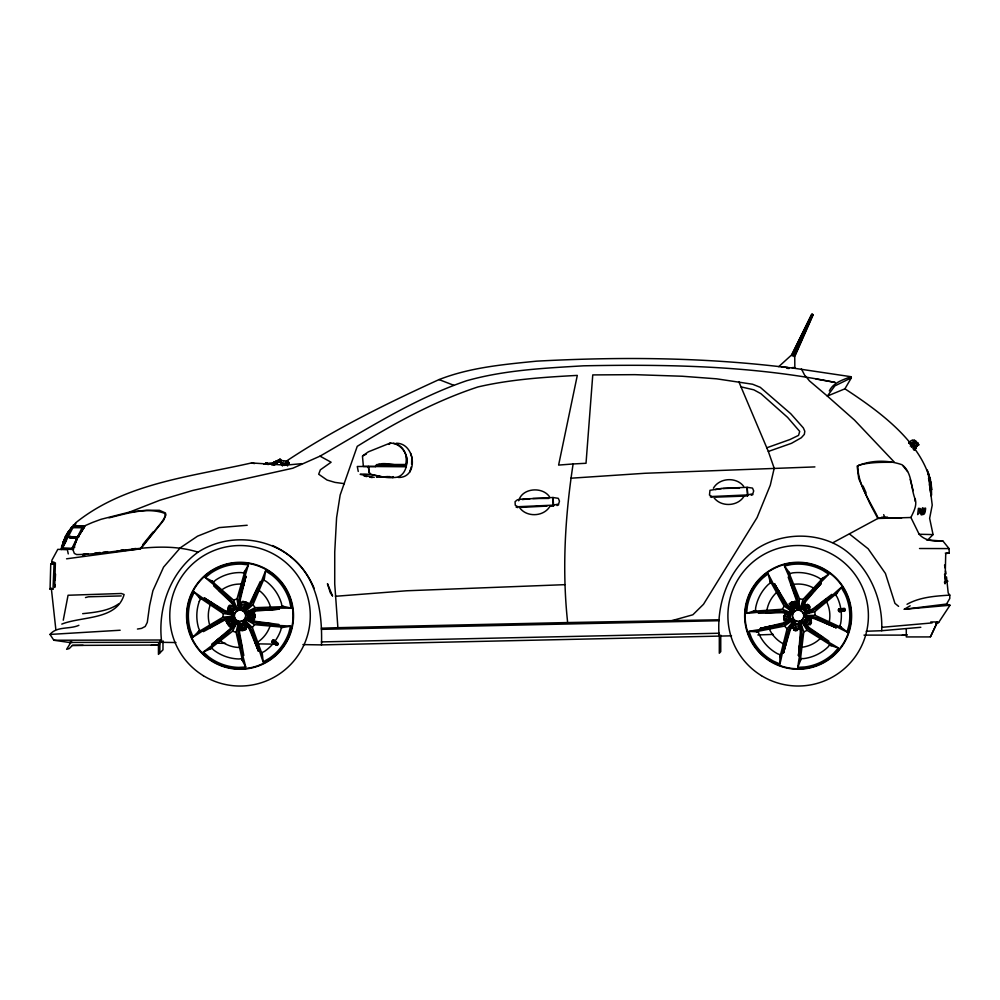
<?xml version="1.0" encoding="UTF-8"?>
<svg xmlns="http://www.w3.org/2000/svg" width="1000" height="1000" viewBox="0 0 1000 1000"><rect width="100%" height="100%" fill="white"/><g stroke="black" fill="none" stroke-linecap="round" stroke-linejoin="round"><path stroke-width="1.5" d="M731.525 635.825L321.488 644.9C322.475 613.4 317.575 578.775 291.663 557.5C265.55 536.213 226.412 533.787 198.062 552.163C170.65 571.938 157.975 606.975 161.438 640.013L160.487 642.3L69.1 642.425L53.85 640.25L50 634.438C56.988 625.975 69.463 629.538 78.888 625.312M779.9 664.013L779.925 654.638L777.5 653.737A43.225 43.225 0 0 1 759.125 634.35L758.337 631.875L756.338 631.638L784.6 626.1L792.788 619.913C779.95 628.45 763.612 628.325 748.975 631.4L751.5 637.975A51.662 51.662 0 0 0 773.462 661.15L779.9 664.013C783.737 649.562 784.5 633.237 793.7 620.875L787.087 628.725L780.062 656.663L779.925 654.638M866.213 631.25L881.688 630.712C883.088 600.775 870.362 570.35 846.9 551.525C821.838 531.7 783.787 531.4 757.262 548.538C728.988 567.725 716.325 603.075 719.137 636.25L719.2 633.237L321.362 641.912M917.463 442.8L918.713 445.087L914.525 440.5L911.875 440.363L908.713 442.55L910.425 444.3M946.513 576.85L948.2 593.013L949.788 595.112L949.775 598.488L946.538 604.038L904.3 609.263L910.163 605.8M70.662 530.1L71.338 528L65.8 535.675L64.013 541.263L69.262 532.425M393.488 443.263C413.275 446.45 410.363 484.075 388.888 476.463M406.5 456.637L405.913 464.837L378.062 464.913L375.65 466.5L357.3 466.5L358.25 471.425M411.625 464.325L411.775 457.125L410.625 453.275M50.062 588.962L50.763 563.775L54.062 563.9L53.062 588.15L52.875 589.2L50.062 588.962L52.875 589.2M248.025 617.962L248.125 614.025M253.188 615.525L253.125 617.938L249.5 617.837L249.6 614.212L253.225 614.312M254.6 618.138L254.7 614.188M382.825 464.5L406.388 464.5C409.038 454.525 401 443.488 390.788 443.113L388.812 444.387M159.488 642.2L159.388 645.025L72.412 645.413L69.275 648.55L66.625 649.312L71.45 641.488M755.537 610.45L755.65 607.863A43.225 43.225 0 0 1 768.4 584.4L770.512 582.888L770.125 580.9L784.112 606.075L792.525 611.95C780.45 602.375 775.512 586.812 768.062 573.837L762.588 578.263A51.662 51.662 0 0 0 747.337 606.325L746.6 613.325C761.538 612.513 777.288 608.188 791.888 613.112L782.387 609.25L753.65 611.213L755.537 610.45L746.6 613.325M738.8 381.662L768.337 451.463L791.5 443.312L801.3 437.75L804.325 434.4L804.812 431.287L803.35 427.925L790.775 413.75L760.25 387.325L752.588 384.225L716.6 378.825L682.138 376.238L634.95 374.663L592.762 374.913L586.025 463.275L573.112 463.963C565.062 516.287 561.95 569.763 567.65 622.55L719.15 619.775M54.875 584.5L54.688 587.475L55.375 562.913L51.762 562.263L51.95 560.15L57.8 549.35L67.387 549.7L68.25 553.9M55.163 580.037L55.538 574.075M232.85 612L233.5 614.05L229.1 612.388L232.85 612L234.638 608.387C224.363 596.725 227.925 622.288 234.4 608.413M790.387 618.175L792.3 619.15L788.012 621.087C791.587 619.188 790.925 614.125 786.975 613.212L791.625 613.975L790.037 615.425M794.237 356.838L812.987 314.575M799.45 598.763L798.713 609C798.888 593.587 789.912 579.95 784.513 565.988L791.413 564.525A51.662 51.662 0 0 1 822.8 570.363L828.713 574.2C818.675 585.288 805.387 594.8 800.013 609.237L803.012 599.425L822.625 578.337L820.863 579.325L818.775 577.788A43.225 43.225 0 0 0 792.513 572.9L790.013 573.6L788.713 572.038L799.45 598.763L803.012 599.425M798.5 655.65L800.35 632.362L799.788 622.3L801.125 632.175L798.5 655.65L799.55 645.638L799.3 648.425M803.8 631.838L800.312 660.425L801.175 658.587L803.763 658.612A43.225 43.225 0 0 0 827.875 647.125L829.488 645.088L831.45 645.588L807.062 630.275L801.637 621.562C810.55 634.125 825.837 639.888 838.4 648.012L833.688 653.238A51.662 51.662 0 0 1 804.862 666.975L797.825 667.35C799.425 652.475 804.587 636.975 800.438 622.125L803.8 631.838L807.163 630.337M838.35 609.45L844.95 608.587L844.562 611.038L839.35 611.712L838.25 610.487L839 609.025L844.212 608.337M839.35 611.712L840.1 610.25L839 609.025M199.3 601.337L200.5 599.038L199.25 597.438L223.137 613.513L223.038 617.137L198.325 631.912L199.662 630.4L198.588 628.038A43.225 43.225 0 0 1 199.3 601.337M246.188 625.788L245.938 628.1L244.112 629.575L241.788 629.338L240.312 627.525L240.562 625.175L242.375 623.713L244.7 623.95L246.188 625.788A3.15 3.15 0 0 1 246.35 627.013M366.275 454.1L362.463 456.15L363.375 466.438L406.125 466.763L405.913 464.837M911.275 445.1L912.425 443.65A2.662 1.175 47.5 0 0 911.9 442.837M264.1 580.225L264.288 578.2L252.975 604.688L245.225 611.413C256.238 600.638 259.538 584.637 265.587 570.962L271.5 574.8A51.662 51.662 0 0 1 289.575 601.112L291.038 608.013C276.1 608.75 259.988 606.087 245.963 612.5L255.025 607.675L283.8 606.638L281.863 606.087L281.475 603.513A43.225 43.225 0 0 0 266.35 581.5L264.1 580.225L265.587 570.962M793.45 609.138L793.1 611.25L789.925 607.775C792.85 610.588 797.463 608.4 797.1 604.35L797.812 609.012L795.95 607.95M792.475 628.237L793.2 624.362M798.938 629.438L799.412 626.85M63.263 620.2L68.062 595.25L121.35 593.5L124.113 594.525C116.688 620.363 82.55 615.962 61.788 624.1M411.362 466.688L409.65 472.225M252.413 627.638L244.975 620.4C255.413 631.75 257.85 647.9 263.175 661.888L269.275 658.363A51.662 51.662 0 0 0 288.725 633.038L290.55 626.225C275.675 624.7 259.438 626.512 245.787 619.362L254.575 624.663L283.263 627.225L281.288 627.675L280.763 630.225A43.225 43.225 0 0 1 275.125 641.012M518.7 500.8C522.025 487.938 542.375 486.262 549.538 496.8M804.887 611.263L804.45 613.362L808.662 611.25C804.925 612.837 801.413 609.125 803.188 605.487L800.863 609.575L802.975 609.25M248.062 614.6L246.325 613.325L250.875 612.087C247.037 613.4 246.9 618.513 250.662 620.025L246.188 618.55L247.987 617.375M236.075 632.35L238.4 622.35C235.825 637.55 242.55 652.425 245.7 667.05L238.663 667.412A51.662 51.662 0 0 1 208.562 656.75L203.325 652.025L227.087 633.987L234.537 626.362L237.15 621.912L232.662 631.15L209.988 648.9L211.887 648.213L213.713 650.05A43.225 43.225 0 0 0 238.888 658.988L241.462 658.688L242.5 660.425L236.075 632.35L232.662 631.15M236.962 599.012L244.862 571.325L243.738 573L241.175 572.575A43.225 43.225 0 0 0 215.562 580.15L213.65 581.9L211.788 581.1L233.487 600.037L237.488 609.487C230.637 595.675 216.45 587.6 205.312 577.612L210.787 573.188A51.662 51.662 0 0 1 241.4 564.125L248.412 564.862L239.8 593.438L238.263 603.975L238.75 609.113L236.962 599.012L233.487 600.037M244 583.325L243.312 586.038L245.912 576.3L240.438 599.025L239.425 609.05L239.65 599.087L245.912 576.3M783.462 652.862L789.45 630L794.25 621.275L790.1 630.462L783.462 652.862L786.087 643.138M847.1 632L848.925 625.188A51.662 51.662 0 0 0 844.775 593.538L841.25 587.425C829.65 596.862 819.45 609.625 804.737 614.225L814.7 611.763L836.8 593.288L835.725 595L837.163 597.163A43.225 43.225 0 0 1 840.638 623.65L839.812 626.112L841.287 627.487L815.175 615.35L804.912 615.538C820.312 616.175 833.462 625.875 847.1 632L839.812 626.112M787.05 628.837L784.6 626.1M274.375 464.762L279.662 461.225L282.512 465.975M804.5 620.788L802.362 621.025L805.675 624.375C803.012 621.312 805.45 616.825 809.463 617.388L804.85 616.438L805.825 618.35M243.625 623.038L244.3 621L246.887 624.938C244.45 621.7 239.55 623.15 239.262 627.2L239.3 622.487L240.963 623.825M928.088 474.425L928.35 473.675L931.125 482.863L931.488 489.85L931.263 483.7L928.538 475.913M567.65 622.55L337.887 627.675L334.725 583.962L334.738 552.05L336.587 517.762L340.15 495.05L357.238 446.337C395.375 422.612 435.15 401.037 477.925 386.95C510.5 379.375 543.987 377.2 577.3 375.4L558.612 465.087L573.112 463.963M375.425 466.4L376.55 464.625L379.312 464.387M375.65 466.5C381.337 459.45 398.65 468 406.25 464.4M257.4 588.075L250.837 603.062L244.737 610.938L250.263 602.5L260.325 581.413M61.975 547.087L64.262 539.6L61.438 547.337M284.625 464.113L284.475 465.4L289.288 463.088L287.45 461.075L286.275 463.325L284.625 464.113L286.475 463.475L287.562 461.488L283.35 460.712M287.712 461.163L284.475 465.4L289.288 463.088L287.45 461.075M284.9 464.975L287.787 461.575M239.625 607.087L240.5 604.612M244.925 607.413L245.725 605.125M246.262 608.05L247.138 605.575M281.25 462.762L279.75 461.05L276.475 461.15L274 462.3L274.2 464.575L273.637 462.325L280.15 459.263L277.062 461.05M232.662 619.15L233.425 617.15L228.925 618.575C232.862 617.6 235.763 621.8 233.425 625.125L236.375 621.45L234.225 621.438M797.825 667.35L801.175 658.587M198.062 552.163C158.387 539.738 117.025 554.312 76.612 554.55L74.338 553.413L72.663 548.975L77.25 537.688L84.738 525.812L92.513 522.45L101.075 519.288L129.55 512.075L160.05 500.175L192.85 490.438L292.8 468.225L320.025 456.15C367.562 428.762 414.462 398.587 466.675 380.725C504.7 370.037 544.412 368.15 583.625 365.812C667.613 364.188 752.6 365.7 835.15 382.438L816 378.988M223.137 613.513L233.3 614.938C218.2 611.888 206.725 600.25 194.213 592.075L191.337 598.513A51.662 51.662 0 0 0 190.487 630.425L193.012 637.013C205.95 629.5 218.025 618.5 233.275 616.25L223.038 617.137M782.387 609.25L784.112 606.075M910.913 517.5C913.462 511.925 916.912 506.188 915.438 499.8C910.462 488.575 912.837 472.762 901.988 464.738C888.012 459.762 870.588 460.025 857.15 466.112L858.725 478.587L869.712 503.2L877.825 518.475L910.913 517.5L919.15 534.25C925.212 541.175 934.538 541.3 942.987 541.1L949.05 548.587L949.25 553.138L946.388 553.4L945.7 554.525L945.037 583.825L944.425 582.062M271.675 641.363L273.688 639.9L277.863 643.112L277.775 644.762L276.2 645.263L272.025 642.062L271.675 641.363L276.962 645.425M272.025 642.062L273.6 641.55L273.688 639.9M792.925 356.225L812.463 314.325M930.537 636.737L937.325 622.15M930.537 636.55L937.325 622.337M62.138 545.975L68.112 534.3L62.138 545.975L63.475 544.225M65.55 539.888L67.675 535.925L67.05 537.137M72.125 527.2L72.038 526.625M72.375 547.487L82.275 527.337M73.362 524.938L60.85 549.4M75.037 523.438L62.875 547.2M913.475 446.812L912.513 444.9A508.675 44.337 -45 0 0 909.188 443.5M71.338 528.775L65.4 536.4L63.212 542.075L71.338 528M61.65 549.55L66.225 540.625M913.637 446.975L914.075 446.138M914.25 446.312L913.8 447.137L911.712 445.062L912.55 444.613M804.9 620.175L806.15 617.863M806.213 620.837L807.375 618.713M810.037 624.475L811.3 622.163M811.488 622.137L810.013 624.85A14.963 14.963 0 0 0 811.4 622.663M243.738 573L248.412 564.862M805.713 376.262L809.488 380.913L827.35 396.075L844.912 388.812L851.363 377.825L850.85 376.688L792.35 367.975M84.688 526.613L77.537 537.987L73 549.225L73.825 548.9M928.175 472.512L930.475 479.85L927.887 472.962C914.6 436.863 876.325 409.363 844.912 388.812M254.575 624.663L252.375 627.537L262.25 654.587L262.175 652.562L264.5 651.4A43.225 43.225 0 0 0 274.312 642.1M829.325 390.95C833.363 382.537 842.875 379.913 850.85 376.688M935.85 623.713L938.637 622.5L950 605.25L946.538 604.038M247.913 607.175L250.738 602.962M835.725 595L841.25 587.425M71.875 526.962L67.375 533.075L71.075 528.7M550.025 506.125C544.113 516.75 526.812 517.65 519.725 507.8M744.225 495.925C738.275 506.512 721.112 507.438 713.962 497.65M713.4 488.212C719.388 477.688 736.462 476.675 743.675 486.375M229.237 608.25L230.712 606.325M231.375 611.413L232.85 609.5M142.863 544.525L153.012 532.025M810.9 622.688L810.1 623.638A3.15 3.15 0 0 1 809 624.225M816.4 588.638L814.562 590.75L821.287 583.263L806.1 601.013L800.65 609.487L805.362 600.712L821.287 583.263M162.975 640.775L162.975 649.837L158.45 654.375L158.45 643.8M926.538 539.963L927.75 539.975L933.05 534.587L929.638 518.325L932.225 505.125L928.188 472.212M910.288 446.188L912.212 444.263M912.663 444.4L915.2 441.863M911.475 447.375L913.4 445.45M913.675 445.412L916.2 442.9M914.862 446.6L917.387 444.075M912.85 448.762L914.775 446.838M915.763 447.5L918.3 444.95M913.9 449.812L915.825 447.887M914.212 450.112L916.137 448.2L911.663 443.725M193.012 637.013L199.662 630.4M798.037 623.862L799.562 622.35L800.088 627.038C799.375 623.038 794.362 622.112 792.262 625.588L794.438 621.4L795.312 623.362M902.35 635.112L907.1 634.775M792.763 367.475L794.837 367.675L794.75 356.575L813.2 314.675L811.6 314.425L791.625 355.613M826.175 598.962L813.538 609.338L804.525 613.575L813.275 608.575L831.812 594.35M802.675 606.938L805.537 604.212M805.55 606.225L803.8 607.888L805.462 609.65M807.188 611.7L810.05 608.987M779.287 366.15L791.488 355.05L811.95 314.088M118.488 604C108.338 611.075 94.787 612.388 82.675 613.675M212.075 644.25L229.85 629.087L236.575 621.562L230.538 629.5L212.075 644.25L219.9 637.9L217.75 639.7M276.288 643.612L277.1 642.95M241.4 607.775L239.65 609.025L239.875 604.325C239.938 608.387 244.762 610.087 247.362 606.975L244.575 610.775L244.013 608.7M362.938 455.625L368.4 451.812L390.025 443.125M209.7 627.975L223.812 619.7L233.388 616.925L223.95 620.487L203.412 631.638M226.125 621.337L230.45 618.362M229.838 626.763L234.175 623.787M828.713 574.2L820.863 579.325M388.625 444.212L390.6 442.925M285.575 461.675C333.9 429.412 386.275 403.7 439.038 379.588C470.125 367.4 503.6 364.487 536.525 361.163C617.212 356.825 698.4 357.262 778.75 366.55M78.875 536.938L69.45 536.775L70.625 536.25M263.925 464.325L266.7 462.762M263.9 464.288L266.613 462.75L267.05 463.85M833.075 542.625L877.825 518.475M279.662 461.225L274.488 464.05M273.438 462.925L274.15 464.825L279.75 461.05M912.712 444.775L911.888 445.225L912.513 444.9M907.025 604.288C920.025 597.05 935.225 596.087 949.788 595.112M791.25 602.837L793.625 601.712M791.938 604.15L794.125 603.112L795.675 606.388L792.412 607.938L791.363 605.763M792.9 609.338L796.45 607.65M280.738 459.487L279.75 459.3L281.525 461.125L280.688 461.35M203.325 652.025L211.887 648.213M928.35 473.675L930.362 483.862M557.013 505.55L558.65 504.862M751.225 495.325L752.862 494.637M766.775 447.788L790 439.513L798.562 435.375L799.712 431.438L787.575 417.362L760.938 393.7L753.85 389.837L741 386.863M851.363 377.825L834.825 385.913L827.35 396.075L854.5 420.087L894.125 461.925M241.688 623.675L244.2 622.938M242.15 625.075L244.475 624.388L245.5 627.863L242.025 628.9L241 625.425M242.288 630.35L246.075 629.237M671.688 620.712L692.862 614.775L703.5 604.288L757.087 517.562L770.3 485.188L774.2 468.263L768.337 451.463M109 517.863C126.625 513.562 146.975 506.925 164.6 513.288L165.238 515.262L164.35 517.975L161.675 522.212L140.15 548.8L124.787 550.525M85.487 597.562L88.425 596.8L121.237 595.925M760.3 628.438L783.025 623L792.425 619.35L783.45 623.675L760.3 628.438L770.15 626.325L767.425 626.95M72.463 547.487L74.9 547.013M302 463.663L285.413 465.15L251.5 462.938C191.562 476.613 125.237 482.925 75.763 522.762L75.987 523.7L74.025 525.837L84.738 525.812M946.038 581.562L947.938 581.188L946.038 581.512L944.55 574.25M912.2 440.363L914.837 440.487L918.062 443.387M393.263 476.625L392.987 477.575C381.7 478.425 371.35 472.875 360.125 474.338L374.225 477.388M398.4 477.45C419.087 477.912 415.4 442.912 396.3 443.25M908.713 442.55L911.625 443.363L914.525 440.5L916.038 441.362M137.438 629.05L141.575 628.375L145.225 626.462L147.287 622.388L149.6 605.688L152.9 590.737L163.575 567.112L180.35 547.775L197.537 536.175L219.188 527.6L247.188 525.262M281.288 627.675L290.55 626.225M522.3 499.575L530.087 498.675M715.263 489.55L721.538 488.612M553.6 506.05L553.025 497.537L558.3 498.312L559.475 501.163L558.6 504.038L553.413 505.125M765.575 612.863L781.9 611.9L791.688 613.763L781.663 612.663L758.312 613.263M932.113 622.925L881.7 627.337M784.513 614.225L789.737 613.55M840.1 610.25L845.312 609.562M840 611.287L845.212 610.6M785.375 620.75L787.975 620.4M66.562 558.812L140.65 548.837L163.538 520.425L165.938 514.925L165.425 512.95L159.438 510.325L146.65 510.213L129.55 512.075M715.662 497.15L744.438 496.1L747.5 495.863L747.45 494.925L711.963 496.512L709.475 495.025L709.963 490.312L721.525 488.438L747.05 487.312L747.625 494.9L752.812 493.812L753.688 490.938L752.513 488.088L747.225 487.312L747.588 494.425M103.088 552.175L107.575 551.663M94.787 553.125L100.1 552.525M132.062 548.938L136.05 548.488M116.55 551.45L122.013 550.837M120.925 550.175L123.65 549.875M521.45 507.375L547.05 506.087M387.95 476.55L376.55 477.312M83.088 554.275L87.912 553.825M938.637 622.5L936.1 622.712M82.55 555.037L85 554.825M881.688 630.712L920.825 627.288M550.225 506.325L553.288 506.087L552.837 497.525L521.025 499.2L517.388 499.8L515.075 501.688L515.262 505.25L517.762 506.737L553.237 505.15M335.438 596.287L406.625 590.775L564.763 584.663M277.075 461.362L276.15 461.175L280.512 461.35M273.65 462.325L274.262 464.038M950 605.25L904.3 609.263M255.138 607.663L252.975 604.688M267.312 463.45L275.138 463.038M272.113 609.513L269.325 609.7L279.387 609.163L256.087 610.988L246.238 613.112L255.775 610.25L279.387 609.163M151.337 645.312L158.312 644.825M570.887 478.212L645.15 473.263L814.912 466.912M120.162 630.237L50 634.438M267.825 463.675L274.163 463.338M910.175 441.4L910.575 442.225M532.837 498.512L548.763 498.425M722.913 488.525L739.488 487.925M368.4 466.5L369.312 472.65L370.75 474.2M271.775 465L274.837 464.888M321.337 628.212L337.887 627.675M757.85 634.938L773.325 634.412M321.413 629.35L718.975 620.712M881.587 517.238L887.537 517.125M161.438 640.013L53.85 640.25M901.825 517.737L878.2 518.175C870.462 501.587 858.213 485.538 857.788 466.637L858.713 465.25C869.3 462.325 880.588 462.212 891.538 462.325M72.412 645.413L83.125 645.312M933.05 534.587L919.15 534.25M911.875 446.175L913.15 446.175M405.763 466.213L376.525 466.238M69.1 642.425L72.2 642.425M945.288 553.138L949.25 553.138M51.762 562.263L54.237 562.263M930.763 621.962L936.875 621.962M863.988 635.112L906.862 635.112M930.075 636.925L906.287 636.925L906.287 629.45M82.837 526.613L76.213 526.6M949.05 548.587L919.513 548.513M73.963 526.725L84.55 526.737L77.5 537.775L72.787 549.45L66.213 549.138M69.95 536.675L76.4 536.763M69.138 537.425L75.562 537.513M69.538 537.525L75.963 537.612M69.812 537.913L76.225 538.013M160.487 642.3L175.963 642.55M216.213 643.2L225.512 643.35M258.012 643.875L273.5 644.125M302.913 644.6L321.488 644.9M73.412 527.688L83.625 527.75L77.25 537.75L72.938 548.35L63.513 547.95L63.05 549L72.663 548.975M271.737 623.725L255.463 622.125L246.088 618.75L255.812 621.4L278.975 624.462M50.763 563.775L54.05 563.95M248.162 612.712L254.737 612.875M247.987 619.275L254.562 619.45M62.825 548.6L63.5 548.612M234.537 609.8L236.688 609.913L233.938 606.075L234.175 607.05M758.337 631.875L748.975 631.4M392.6 476.675L392.887 477.6M927.75 539.975L942.987 541.1M778.713 366.65L795.3 368.275M786.925 368.3L789.137 368.512M781.775 366.863L787.812 367.5M344.4 483.675L334.988 482.388L327.05 480.037L318.688 474.225L320.35 469.837L331.112 462.225L320.025 456.15M282.262 462.7L286.475 463.475M383.875 477.175L370.4 474.225M793.95 628.35L797.525 629.012M793.525 629.775L797.412 630.487M364.113 476.075L366.8 476.587M369.5 477.088L372.188 477.6M282.488 463.775L284.837 464.225M282.262 464.375L284.613 464.825M281.863 606.087L291.038 608.013M251.5 462.938L254.488 463.575M267.225 462.912L268.163 464.438M267.312 462.938L266.488 462.863M279.738 461.337L282.575 465.387M710.312 496.863L712.013 497.388M516.1 507.088L517.8 507.612M838.4 648.012L829.488 645.088M244.3 601.775L248.012 603.1M453.837 385.3L439.038 379.588M815.288 615.388L814.7 611.763M829.562 624.738L826.988 623.65L836.2 627.737L814.613 618.775L804.875 616.213L814.675 617.975L836.2 627.737M913 445.65L915.462 447.2L918.35 444.312L917.075 443.562M205.312 577.612L213.65 581.9M822.775 637.238L809 628.425L802.175 621.163L809.638 627.938L828.9 641.175M808.425 619.288L810.55 620.438M917.075 443.25L918.35 444M204.312 597.987L224.225 610.212L233.45 614.275L224.05 610.988L204.312 597.987L212.775 603.462L210.4 601.975M807.663 605.05L809.338 606.825M902.962 465.75L907.5 471.5M219.062 590.7L231.287 601.562L236.887 609.8L230.575 601.938L213.625 585.85M272.925 639.75L278.212 643.8M273.6 641.55L277.775 644.762M228.5 609.2L230.413 610.675M227.475 610.275L230.6 612.675M849.488 534.012L868.138 548.763L885.425 573.45L894.938 603.35L898.6 606.362M931.4 495.1L931.3 487.125L931.45 495.487M914.85 440.5L918.725 444.75L917.725 443.05M911.637 443.387L916.025 447.762M265.413 464.1L265.262 463.713A80.45 1.312 -0.3 0 1 265.7 463.612M807.387 604.263L810.1 607.125M807.262 606.275L808.925 608.025M802.625 608.787L805.337 611.65M194.213 592.075L200.5 599.038M287.562 461.488L288.712 462.95M784.513 565.988L790.013 573.6M370.275 474.225L369.2 472.663L368.3 466.5M232.288 618.713L234.513 621.95M231.838 620.662L233.212 622.663L230.225 624.712L228.162 621.725M226.863 622.425L229.1 625.675M774.388 583.688L786.575 603.625L792.95 611.425L786.062 604.237L774.388 583.688L779.438 592.413L777.987 590.013M267.137 463.075L268.012 464.625M805.1 376.062L801.413 368.925M280.35 461.5L281.188 463.062M241.462 658.688L245.7 667.05M790.825 583.888L796.787 599.125L798.037 609.012L795.987 599.138L788.188 577.112M866.112 492.85L863.05 486M794.812 601.15L797.638 607.075M930.537 491.825L931.237 493.938L929.362 480.788M280.35 459.513L281.112 461.163M286.663 463.888L287.587 465.95M255.9 644.35L254.85 641.75L258.475 651.162L249.55 629.562L244.475 620.85L250.15 629.038L258.475 651.162M883.688 514.65L884.675 517.175M910.2 479.438L913.138 490.6M242.262 648.388L238.762 632.413L239.075 622.45L239.55 632.525L243.812 655.5M245.837 623.825L246.962 627.6M239.537 625.688L241.025 630.725M928.838 477.15L931.488 489.85M768.062 573.837L770.512 582.888M51.3 588.112L55.838 629.487M796.65 599.125L797.625 604.1M914.812 498.862L915.263 501.55M944.575 565L945.062 567.962M945.55 570.925L946.038 573.888M927.975 474.1L927.412 470.075M929.788 483.8L931.237 493.938M928.55 478.075L928.863 480.288M929.55 485.05L930.2 489.663M930.763 493.625L931.075 495.825M929.438 483.85L930.212 489.487M789.9 614.85L790.413 618.763M788.462 615.2L788.938 618.787M783.725 618.312L784.075 620.913M930.512 485.1L930.987 488.812M929.625 484.137L930.65 492.688M262.175 652.562L263.175 661.888M747.625 494.9L747.675 495.85M553.025 497.537L553.075 498.475M720.75 635.112L720.75 651.65L719.312 653.238L719.312 635.112M159.875 640.75L159.875 652.788M912.487 445.288A508.675 44.337 -45 0 1 913.787 446.175M281.312 461.3A696.287 8.287 16.3 0 1 283.5 460.763M280.938 462.55A696.7 8.287 16.3 0 1 282.35 462.725M281.788 464.95A694.95 8.275 16.3 0 1 283.062 465.087M826.287 601.125A31.725 31.725 0 0 1 829.112 622.638M820.562 638.2A31.725 31.725 0 0 1 802.275 647.212M783.487 643.9A31.725 31.725 0 0 1 769.375 629.15M766.9 610.25A31.725 31.725 0 0 1 776.725 592.35M794.013 584.3A31.725 31.725 0 0 1 814.013 588.288M270.287 625.337A31.725 31.725 0 0 1 257.075 642.537M240.025 647.5A31.725 31.725 0 0 1 220.712 640.938M209.775 625.312A31.725 31.725 0 0 1 210.225 604.913M221.838 589.788A31.725 31.725 0 0 1 241.438 584.087M259.363 590.612A31.725 31.725 0 0 1 270.675 607.575M272.512 545.538A79.812 79.812 0 0 1 314.175 588.462M795.612 607.638A3.2 3.2 0 0 1 793.413 608.688M793.05 602.288A3.2 3.2 0 0 1 795.375 603.1M796.125 604.1A3.2 3.2 0 0 1 796.25 606.562M809.287 609.25A3.15 3.15 0 0 1 807.525 610.913M804.112 610.138A3.15 3.15 0 0 1 803.462 609.113M796.175 630.588A14.963 14.963 0 0 1 793.637 630.013M789.038 603.888A14.963 14.963 0 0 1 792.425 601.938M788.462 620A3.15 3.15 0 0 1 784.15 618.825M242.763 608.075A3.2 3.2 0 0 1 240.825 603.975M242.913 629.812A3.15 3.15 0 0 1 240.2 627.575M241.238 624.212A3.15 3.15 0 0 1 243.538 623.538M249.075 618.275A3.2 3.2 0 0 1 249.2 613.763M252.725 613.15A3.2 3.2 0 0 1 254.4 614.95M231.337 625.312A3.15 3.15 0 0 1 228.95 624.862M227.613 622.913A3.15 3.15 0 0 1 228.05 620.525M231.275 619.138A3.15 3.15 0 0 1 233.775 621.575M245.75 629.6A14.963 14.963 0 0 1 241.975 630.6M229.925 626.8A14.963 14.963 0 0 1 226.213 621.487M245.763 601.962A14.963 14.963 0 0 1 248.075 603.162M254.975 615.125A14.963 14.963 0 0 1 254.862 617.737M920.65 512.2C921.325 522.587 925.688 498.162 920.65 512.2M919.775 510.163C919.5 512.737 918.388 509 919.775 510.163M924.025 512.962L925.075 509.75L924.025 512.962M921.287 512.775L922.325 509.75L921.287 512.775M783.612 616.35C788.238 631.062 794.963 605.938 783.612 616.35M920.638 509.963L920.138 512.125L917.675 514.587L918.413 508.338L920.263 508.537L920.638 509.963M923.512 513.875C925.225 516.375 927.163 499.6 923.512 513.875M242.05 625.988L242.6 627.837L244.438 627.288L243.9 625.45L242.05 625.988M805.4 619.7L805.163 622.038L806.65 623.862L808.962 624.1L810.788 622.625L811.025 620.3L809.562 618.488L807.225 618.237L805.4 619.7M806.9 620.513L807.45 622.362L809.287 621.812L808.75 619.975L806.9 620.513M247.225 604.9C239.638 618.288 238.25 592.375 247.225 604.9M796.663 605.325C789.05 618.737 787.7 592.812 796.663 605.325M803.263 606.562C805.537 621.8 816.112 598.088 803.263 606.562M248.275 614.688C250.562 629.938 261.1 606.175 248.275 614.688M232.387 608.7L231.225 610.225L229.7 609.05L230.863 607.525L232.387 608.7M234.075 608.475L233.475 610.737L231.438 611.9L229.175 611.287L228.012 609.263L228.625 607.013L230.637 605.837L232.9 606.438L234.075 608.475M784.475 615.375L783.875 617.625L785.037 619.65L787.288 620.262L789.325 619.087L789.938 616.838L788.763 614.812L786.488 614.2L784.475 615.375M785.825 616.4L786.075 618.312L787.975 618.062L787.725 616.15L785.825 616.4M923.562 512.938L923.075 514.587L922.087 514.587L924.475 508.338L923.562 512.938M240.263 625.037C241.325 640.387 253.762 617.575 240.263 625.037M805.113 619.55C806.175 634.925 818.6 612.075 805.113 619.55M227.825 620.337C227.725 635.75 241.825 613.962 227.825 620.337M793.2 625.062C793.1 640.45 807.237 618.675 793.2 625.062M252.712 616.112L251.325 617.438L250 616.038L251.4 614.712L252.712 616.112M254.412 616.163L253.463 618.3L251.287 619.138L249.137 618.175L248.3 616L249.262 613.862L251.45 613.013L253.588 613.975L254.412 616.163M807.725 608L806.325 609.312L805 607.925L806.4 606.6L807.725 608M809.425 608.038L808.475 610.175L806.275 611.013L804.137 610.062L803.3 607.875L804.262 605.725L806.45 604.9L808.575 605.85L809.425 608.038M228.95 619.675L227.688 621.638L228.175 623.925L230.125 625.2L232.413 624.712L233.7 622.75L233.212 620.462L231.25 619.188L228.95 619.675M229.913 621.075L229.575 622.962L231.45 623.312L231.812 621.425L229.913 621.075M794.338 624.375L793.062 626.35L793.55 628.638L795.512 629.9L797.8 629.425L799.075 627.463L798.587 625.163L796.625 623.888L794.338 624.375M795.3 625.775L794.95 627.663L796.838 628.025L797.188 626.125L795.3 625.775M245.1 605.538L243.363 606.375L242.537 604.637L244.275 603.812L245.1 605.538M246.713 606.1L245.138 607.85L242.8 607.975L241.062 606.413L240.938 604.062L242.5 602.325L244.838 602.212L246.575 603.775L246.713 606.1M794.538 605.988L792.812 606.812L791.988 605.075L793.713 604.25L794.538 605.988M796.137 606.55L794.575 608.288L792.237 608.413L790.5 606.838L790.375 604.5L791.95 602.762L794.287 602.638L796.025 604.2L796.137 606.55M332.475 595.85L330.337 592.8L327.463 583.7L332.475 595.85M761.438 675.662A70.25 70.25 0 0 0 868.375 617.612A70.25 70.25 0 0 0 764.625 554.025A70.25 70.25 0 0 0 761.438 675.662M203.325 675.688A70.25 70.25 0 0 0 310.262 617.625A70.25 70.25 0 0 0 206.513 554.05A70.25 70.25 0 0 0 203.325 675.688M794.3 620.237A5.9 5.9 0 0 0 803.938 616.825A5.9 5.9 0 0 0 796.175 610.2A5.9 5.9 0 0 0 794.3 620.237M770.188 661.35A53.475 53.475 0 0 0 851.6 617.15A53.475 53.475 0 0 0 772.613 568.75A53.475 53.475 0 0 0 770.188 661.35M770.413 660.95A53.025 53.025 0 0 0 851.137 617.163A53.025 53.025 0 0 0 772.85 569.138A53.025 53.025 0 0 0 770.413 660.95M794.45 620.062A5.675 5.675 0 0 0 803.713 616.788A5.675 5.675 0 0 0 796.25 610.413A5.675 5.675 0 0 0 794.45 620.062M236.95 620.8A5.9 5.9 0 0 0 245.925 615.925A5.9 5.9 0 0 0 237.225 610.588A5.9 5.9 0 0 0 236.95 620.8M212.087 661.375A53.475 53.475 0 0 0 293.5 617.175A53.475 53.475 0 0 0 214.513 568.775A53.475 53.475 0 0 0 212.087 661.375M212.312 660.975A53.025 53.025 0 0 0 293.038 617.175A53.025 53.025 0 0 0 214.75 569.163A53.025 53.025 0 0 0 212.312 660.975M237.062 620.612A5.675 5.675 0 0 0 245.7 615.925A5.675 5.675 0 0 0 237.325 610.788A5.675 5.675 0 0 0 237.062 620.612"/></g></svg>
